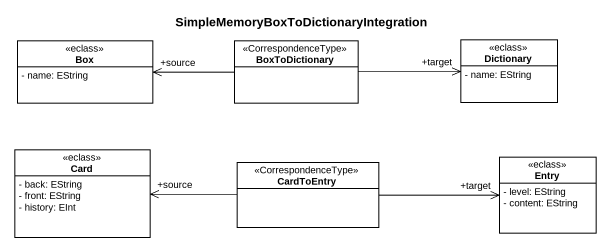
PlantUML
@startuml
title SimpleMemoryBoxToDictionaryIntegration
hide circle
hide empty members
skinparam classAttributeIconSize 0
class "Box" as Box_ <<eclass>> {
  - name: EString
}
class BoxToDictionary <<CorrespondenceType>>
class Dictionary <<eclass>> {
  - name: EString
}
class "Card" as Card_ <<eclass>> {
  - back: EString
  - front: EString
  - history: EInt
}
class CardToEntry <<CorrespondenceType>>
class Entry <<eclass>> {
  - level: EString
  - content: EString
}
BoxToDictionary -left-> "+source" Box_
BoxToDictionary -right-> "+target" Dictionary
CardToEntry -left-> "+source" Card_
CardToEntry -right-> "+target" Entry
@enduml
